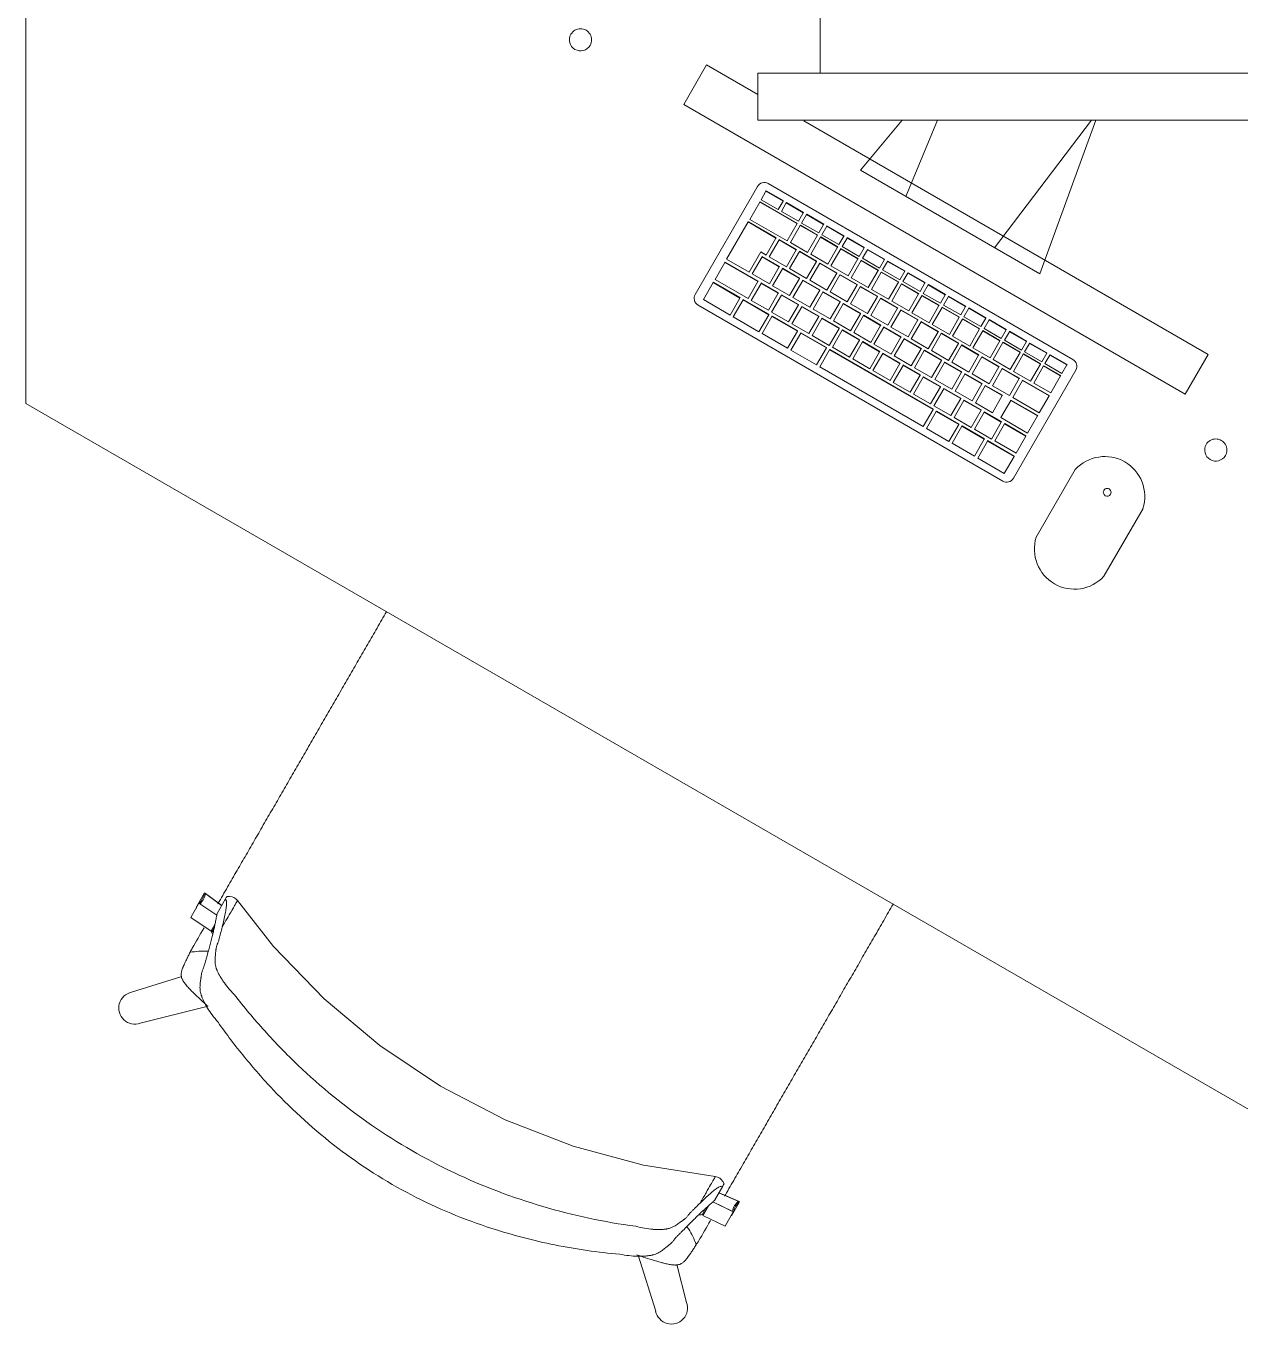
# Model space of a CAD drawing. Header units: millimetres. Extents: x 79795 to 317870, y -36033 to 97293.
# Drawn here: x 204000 to 204985, y 18010 to 19063 of the extents above; entities that cross this region are included whole.
import ezdxf

# ---------------------------------------------------------------- set-up
doc = ezdxf.new("R2010")
doc.units = ezdxf.units.MM
doc.header["$MEASUREMENT"] = 0
for name, color, linetype, lineweight in [('A-GENM', 8, 'CONTINUOUS', 9), ('E-ELEC-EQPM', 8, 'CONTINUOUS', 9), ('I-FURN', 8, 'CONTINUOUS', 9)]:
    doc.layers.add(name, color=color, linetype=linetype, lineweight=lineweight)

msp = doc.modelspace()

# ---------------------------------------------------------------- linework, layer by layer
at = {"layer": 'A-GENM'}
for p, q in [((204602.5, 18935.6), (204849.8, 18792.8)), ((204543.3, 18845.7), (204593.8, 18933.3)), ((204600.7, 18929.4), (204596.7, 18922.5)), ((204600.7, 18929.4), (204600.8, 18929.7)), ((204614.6, 18921.4), (204600.7, 18929.4)), ((204600.8, 18929.7), (204614.7, 18921.7)), ((204595.6, 18920.6), (204587.5, 18906.5)), ((204595.6, 18920.6), (204595.7, 18920.8)), ((204625.9, 18903.1), (204595.6, 18920.6)), ((204595.7, 18920.8), (204626, 18903.3)), ((204596.7, 18922.5), (204610.6, 18914.5)), ((204610.6, 18914.5), (204614.6, 18921.4)), ((204617.2, 18919.9), (204613.2, 18913)), ((204614.6, 18921.4), (204614.7, 18921.7)), ((204617.2, 18919.9), (204617.3, 18920.2)), ((204631, 18911.9), (204617.2, 18919.9)), ((204617.3, 18920.2), (204631.2, 18912.2)), ((204586.3, 18904.4), (204568.8, 18874.2)), ((204586.3, 18904.4), (204586.4, 18904.6)), ((204608.8, 18891.4), (204586.3, 18904.4)), ((204586.4, 18904.6), (204608.9, 18891.6)), ((204587.5, 18906.5), (204617.8, 18889)), ((204613.2, 18913), (204627, 18905)), ((204617.8, 18889), (204625.9, 18903.1)), ((204625.9, 18903.1), (204626, 18903.3)), ((204627, 18905), (204631, 18911.9)), ((204633.6, 18910.4), (204629.6, 18903.5)), ((204629.6, 18903.5), (204643.5, 18895.5)), ((204631, 18911.9), (204631.2, 18912.2)), ((204633.6, 18910.4), (204633.8, 18910.7)), ((204647.5, 18902.4), (204633.6, 18910.4)), ((204633.8, 18910.7), (204647.6, 18902.7)), ((204628.5, 18901.6), (204620.5, 18887.7)), ((204628.5, 18901.6), (204628.6, 18901.8)), ((204642.4, 18893.6), (204628.5, 18901.6)), ((204628.6, 18901.8), (204642.5, 18893.8)), ((204634.4, 18879.7), (204642.4, 18893.6)), ((204642.4, 18893.6), (204642.5, 18893.8)), ((204643.5, 18895.5), (204647.5, 18902.4)), ((204650.1, 18900.9), (204646.1, 18894)), ((204646.1, 18894), (204659.9, 18886)), ((204647.5, 18902.4), (204647.6, 18902.7)), ((204650.1, 18900.9), (204650.2, 18901.2)), ((204663.9, 18892.9), (204650.1, 18900.9)), ((204650.2, 18901.2), (204664.1, 18893.2)), ((204659.9, 18886), (204663.9, 18892.9)), ((204663.9, 18892.9), (204664.1, 18893.2)), ((204600.8, 18877.6), (204608.8, 18891.4)), ((204611.4, 18889.9), (204603.4, 18876.1)), ((204608.8, 18891.4), (204608.9, 18891.6)), ((204611.4, 18889.9), (204611.5, 18890.1)), ((204625.2, 18881.9), (204611.4, 18889.9)), ((204611.5, 18890.1), (204625.4, 18882.1)), ((204620.5, 18887.7), (204634.4, 18879.7)), ((204625.2, 18881.9), (204625.4, 18882.1)), ((204645, 18892.1), (204637, 18878.2)), ((204645, 18892.1), (204645.1, 18892.3)), ((204658.8, 18884.1), (204645, 18892.1)), ((204645.1, 18892.3), (204658.9, 18884.3)), ((204650.8, 18870.2), (204658.8, 18884.1)), ((204661.4, 18882.6), (204653.4, 18868.7)), ((204658.8, 18884.1), (204658.9, 18884.3)), ((204661.4, 18882.6), (204661.5, 18882.8)), ((204675.3, 18874.6), (204661.4, 18882.6)), ((204661.5, 18882.8), (204675.4, 18874.8)), ((204666.5, 18891.4), (204662.5, 18884.5)), ((204662.5, 18884.5), (204676.4, 18876.5)), ((204666.5, 18891.4), (204666.7, 18891.7)), ((204680.4, 18883.4), (204666.5, 18891.4)), ((204666.7, 18891.7), (204680.5, 18883.7)), ((204676.4, 18876.5), (204680.4, 18883.4)), ((204680.4, 18883.4), (204680.5, 18883.7)), ((204683, 18881.9), (204683.1, 18882.2)), ((204683.1, 18882.2), (204697, 18874.2)), ((204567.3, 18871.6), (204559.4, 18857.8)), ((204567.3, 18871.6), (204567.5, 18871.9)), ((204594.2, 18856.1), (204567.3, 18871.6)), ((204567.5, 18871.9), (204594.3, 18856.4)), ((204568.8, 18874.2), (204587, 18863.7)), ((204587, 18863.7), (204596.5, 18880.1)), ((204597.6, 18876), (204589.6, 18862.2)), ((204596.5, 18880.1), (204600.8, 18877.6)), ((204597.6, 18876), (204597.7, 18876.3)), ((204611.4, 18868), (204597.6, 18876)), ((204597.7, 18876.3), (204611.6, 18868.3)), ((204603.4, 18876.1), (204617.3, 18868.1)), ((204617.3, 18868.1), (204625.2, 18881.9)), ((204627.8, 18880.4), (204619.9, 18866.6)), ((204627.8, 18880.4), (204628, 18880.6)), ((204641.7, 18872.4), (204627.8, 18880.4)), ((204628, 18880.6), (204641.8, 18872.6)), ((204633.7, 18858.6), (204641.7, 18872.4)), ((204637, 18878.2), (204650.8, 18870.2)), ((204641.7, 18872.4), (204641.8, 18872.6)), ((204667.3, 18860.7), (204675.3, 18874.6)), ((204677.9, 18873.1), (204669.9, 18859.2)), ((204675.3, 18874.6), (204675.4, 18874.8)), ((204677.9, 18873.1), (204678, 18873.3)), ((204691.7, 18865.1), (204677.9, 18873.1)), ((204678, 18873.3), (204691.9, 18865.3)), ((204683, 18881.9), (204679, 18875)), ((204679, 18875), (204692.8, 18867)), ((204696.8, 18873.9), (204683, 18881.9)), ((204692.8, 18867), (204696.8, 18873.9)), ((204699.4, 18872.4), (204695.4, 18865.5)), ((204696.8, 18873.9), (204697, 18874.2)), ((204699.4, 18872.4), (204699.6, 18872.7)), ((204713.3, 18864.4), (204699.4, 18872.4)), ((204699.6, 18872.7), (204713.4, 18864.7)), ((204589.6, 18862.2), (204603.5, 18854.2)), ((204603.5, 18854.2), (204611.4, 18868)), ((204614, 18866.5), (204606.1, 18852.7)), ((204611.4, 18868), (204611.6, 18868.3)), ((204614, 18866.5), (204614.2, 18866.8)), ((204627.9, 18858.5), (204614, 18866.5)), ((204614.2, 18866.8), (204628, 18858.8)), ((204619.9, 18866.6), (204633.7, 18858.6)), ((204644.3, 18870.9), (204636.3, 18857.1)), ((204644.3, 18870.9), (204644.4, 18871.1)), ((204658.1, 18862.9), (204644.3, 18870.9)), ((204644.4, 18871.1), (204658.3, 18863.1)), ((204650.2, 18849.1), (204658.1, 18862.9)), ((204660.7, 18861.4), (204652.8, 18847.6)), ((204653.4, 18868.7), (204667.3, 18860.7)), ((204658.1, 18862.9), (204658.3, 18863.1)), ((204660.7, 18861.4), (204660.9, 18861.6)), ((204674.6, 18853.4), (204660.7, 18861.4)), ((204660.9, 18861.6), (204674.7, 18853.6)), ((204683.7, 18851.2), (204691.7, 18865.1)), ((204694.3, 18863.6), (204686.3, 18849.7)), ((204691.7, 18865.1), (204691.9, 18865.3)), ((204694.3, 18863.6), (204694.5, 18863.8)), ((204708.2, 18855.6), (204694.3, 18863.6)), ((204694.5, 18863.8), (204708.3, 18855.8)), ((204695.4, 18865.5), (204709.3, 18857.5)), ((204709.3, 18857.5), (204713.3, 18864.4)), ((204715.9, 18862.9), (204711.9, 18856)), ((204713.3, 18864.4), (204713.4, 18864.7)), ((204715.9, 18862.9), (204716, 18863.2)), ((204729.7, 18854.9), (204715.9, 18862.9)), ((204716, 18863.2), (204729.9, 18855.2)), ((204557.9, 18855.2), (204549.9, 18841.4)), ((204557.9, 18855.2), (204558, 18855.5)), ((204579.5, 18842.7), (204557.9, 18855.2)), ((204558, 18855.5), (204579.7, 18843)), ((204559.4, 18857.8), (204586.2, 18842.3)), ((204586.2, 18842.3), (204594.2, 18856.1)), ((204596.8, 18854.6), (204588.8, 18840.8)), ((204594.2, 18856.1), (204594.3, 18856.4)), ((204596.8, 18854.6), (204596.9, 18854.9)), ((204610.6, 18846.6), (204596.8, 18854.6)), ((204596.9, 18854.9), (204610.8, 18846.9)), ((204606.1, 18852.7), (204619.9, 18844.7)), ((204619.9, 18844.7), (204627.9, 18858.5)), ((204630.5, 18857), (204622.5, 18843.2)), ((204627.9, 18858.5), (204628, 18858.8)), ((204630.5, 18857), (204630.6, 18857.3)), ((204644.3, 18849), (204630.5, 18857)), ((204630.6, 18857.3), (204644.5, 18849.3)), ((204636.3, 18857.1), (204650.2, 18849.1)), ((204666.6, 18839.6), (204674.6, 18853.4)), ((204677.2, 18851.9), (204669.2, 18838.1)), ((204669.9, 18859.2), (204683.7, 18851.2)), ((204674.6, 18853.4), (204674.7, 18853.6)), ((204677.2, 18851.9), (204677.3, 18852.1)), ((204691.1, 18843.9), (204677.2, 18851.9)), ((204677.3, 18852.1), (204691.2, 18844.1)), ((204700.2, 18841.7), (204708.2, 18855.6)), ((204710.8, 18854.1), (204702.8, 18840.2)), ((204708.2, 18855.6), (204708.3, 18855.8)), ((204710.8, 18854.1), (204710.9, 18854.3)), ((204724.6, 18846.1), (204710.8, 18854.1)), ((204710.9, 18854.3), (204724.8, 18846.3)), ((204711.9, 18856), (204725.8, 18848)), ((204725.8, 18848), (204729.7, 18854.9)), ((204732.3, 18853.4), (204728.4, 18846.5)), ((204729.7, 18854.9), (204729.9, 18855.2)), ((204732.3, 18853.4), (204732.5, 18853.7)), ((204746.2, 18845.4), (204732.3, 18853.4)), ((204732.5, 18853.7), (204746.3, 18845.7)), ((204549.9, 18841.4), (204571.6, 18828.9)), ((204571.6, 18828.9), (204579.5, 18842.7)), ((204582.1, 18841.2), (204574.2, 18827.4)), ((204579.5, 18842.7), (204579.7, 18843)), ((204582.1, 18841.2), (204582.3, 18841.5)), ((204602.9, 18829.2), (204582.1, 18841.2)), ((204582.3, 18841.5), (204603, 18829.5)), ((204588.8, 18840.8), (204602.7, 18832.8)), ((204602.7, 18832.8), (204610.6, 18846.6)), ((204613.2, 18845.1), (204605.3, 18831.3)), ((204610.6, 18846.6), (204610.8, 18846.9)), ((204613.2, 18845.1), (204613.4, 18845.4)), ((204627.1, 18837.1), (204613.2, 18845.1)), ((204613.4, 18845.4), (204627.2, 18837.4)), ((204622.5, 18843.2), (204636.4, 18835.2)), ((204636.4, 18835.2), (204644.3, 18849)), ((204646.9, 18847.5), (204639, 18833.7)), ((204644.3, 18849), (204644.5, 18849.3)), ((204646.9, 18847.5), (204647.1, 18847.8)), ((204660.8, 18839.5), (204646.9, 18847.5)), ((204647.1, 18847.8), (204660.9, 18839.8)), ((204652.8, 18847.6), (204666.6, 18839.6)), ((204683.1, 18830.1), (204691.1, 18843.9)), ((204693.6, 18842.4), (204685.7, 18828.6)), ((204686.3, 18849.7), (204700.2, 18841.7)), ((204691.1, 18843.9), (204691.2, 18844.1)), ((204693.6, 18842.4), (204693.8, 18842.6)), ((204707.5, 18834.4), (204693.6, 18842.4)), ((204693.8, 18842.6), (204707.6, 18834.6)), ((204702.8, 18840.2), (204716.6, 18832.2)), ((204716.6, 18832.2), (204724.6, 18846.1)), ((204727.2, 18844.6), (204719.2, 18830.7)), ((204724.6, 18846.1), (204724.8, 18846.3)), ((204727.2, 18844.6), (204727.4, 18844.8)), ((204741.1, 18836.6), (204727.2, 18844.6)), ((204727.4, 18844.8), (204741.2, 18836.8)), ((204728.4, 18846.5), (204742.2, 18838.5)), ((204742.2, 18838.5), (204746.2, 18845.4)), ((204748.8, 18843.9), (204744.8, 18837)), ((204746.2, 18845.4), (204746.3, 18845.7)), ((204748.8, 18843.9), (204748.9, 18844.2)), ((204762.7, 18835.9), (204748.8, 18843.9)), ((204748.9, 18844.2), (204762.8, 18836.2)), ((204792.9, 18694.2), (204545.6, 18837)), ((204602.9, 18829.2), (204603, 18829.5)), ((204605.3, 18831.3), (204619.1, 18823.3)), ((204619.1, 18823.3), (204627.1, 18837.1)), ((204629.7, 18835.6), (204621.7, 18821.8)), ((204627.1, 18837.1), (204627.2, 18837.4)), ((204629.7, 18835.6), (204629.8, 18835.9)), ((204643.5, 18827.6), (204629.7, 18835.6)), ((204629.8, 18835.9), (204643.7, 18827.9)), ((204639, 18833.7), (204652.8, 18825.7)), ((204652.8, 18825.7), (204660.8, 18839.5)), ((204663.4, 18838), (204655.4, 18824.2)), ((204660.8, 18839.5), (204660.9, 18839.8)), ((204663.4, 18838), (204663.5, 18838.3)), ((204677.3, 18830), (204663.4, 18838)), ((204663.5, 18838.3), (204677.4, 18830.3)), ((204669.2, 18838.1), (204683.1, 18830.1)), ((204669.3, 18816.2), (204677.3, 18830)), ((204677.3, 18830), (204677.4, 18830.3)), ((204699.5, 18820.6), (204707.5, 18834.4)), ((204710.1, 18832.9), (204702.1, 18819.1)), ((204707.5, 18834.4), (204707.6, 18834.6)), ((204710.1, 18832.9), (204710.2, 18833.1)), ((204724, 18824.9), (204710.1, 18832.9)), ((204710.2, 18833.1), (204724.1, 18825.1)), ((204719.2, 18830.7), (204733.1, 18822.7)), ((204733.1, 18822.7), (204741.1, 18836.6)), ((204743.7, 18835.1), (204735.7, 18821.2)), ((204741.1, 18836.6), (204741.2, 18836.8)), ((204743.7, 18835.1), (204743.8, 18835.3)), ((204757.5, 18827.1), (204743.7, 18835.1)), ((204743.8, 18835.3), (204757.7, 18827.3)), ((204744.8, 18837), (204758.7, 18829)), ((204758.7, 18829), (204762.7, 18835.9)), ((204765.3, 18834.4), (204761.3, 18827.5)), ((204762.7, 18835.9), (204762.8, 18836.2)), ((204765.3, 18834.4), (204765.4, 18834.7)), ((204779.1, 18826.4), (204765.3, 18834.4)), ((204765.4, 18834.7), (204779.2, 18826.7)), ((204574.2, 18827.4), (204594.9, 18815.4)), ((204594.9, 18815.4), (204602.9, 18829.2)), ((204605.5, 18827.7), (204597.5, 18813.9)), ((204605.5, 18827.7), (204605.6, 18828)), ((204626.3, 18815.7), (204605.5, 18827.7)), ((204605.6, 18828), (204626.4, 18816)), ((204621.7, 18821.8), (204635.6, 18813.8)), ((204635.6, 18813.8), (204643.5, 18827.6)), ((204646.1, 18826.1), (204638.2, 18812.3)), ((204643.5, 18827.6), (204643.7, 18827.9)), ((204646.1, 18826.1), (204646.3, 18826.4)), ((204660, 18818.1), (204646.1, 18826.1)), ((204646.3, 18826.4), (204660.1, 18818.4)), ((204655.4, 18824.2), (204669.3, 18816.2)), ((204679.9, 18828.5), (204671.9, 18814.7)), ((204679.9, 18828.5), (204680, 18828.8)), ((204693.7, 18820.5), (204679.9, 18828.5)), ((204680, 18828.8), (204693.9, 18820.8)), ((204685.7, 18828.6), (204699.5, 18820.6)), ((204685.7, 18806.7), (204693.7, 18820.5)), ((204696.3, 18819), (204688.3, 18805.2)), ((204693.7, 18820.5), (204693.9, 18820.8)), ((204696.3, 18819), (204696.4, 18819.3)), ((204710.2, 18811), (204696.3, 18819)), ((204696.4, 18819.3), (204710.3, 18811.3)), ((204702.1, 18819.1), (204716, 18811.1)), ((204716, 18811.1), (204724, 18824.9)), ((204726.6, 18823.4), (204718.6, 18809.6)), ((204724, 18824.9), (204724.1, 18825.1)), ((204726.6, 18823.4), (204726.7, 18823.6)), ((204740.4, 18815.4), (204726.6, 18823.4)), ((204726.7, 18823.6), (204740.6, 18815.6)), ((204735.7, 18821.2), (204749.6, 18813.2)), ((204749.6, 18813.2), (204757.5, 18827.1)), ((204760.1, 18825.6), (204752.2, 18811.7)), ((204757.5, 18827.1), (204757.7, 18827.3)), ((204760.1, 18825.6), (204760.3, 18825.8)), ((204774, 18817.6), (204760.1, 18825.6)), ((204760.3, 18825.8), (204774.1, 18817.8)), ((204761.3, 18827.5), (204775.1, 18819.5)), ((204775.1, 18819.5), (204779.1, 18826.4)), ((204781.7, 18824.9), (204777.7, 18818)), ((204779.1, 18826.4), (204779.2, 18826.7)), ((204781.7, 18824.9), (204781.8, 18825.2)), ((204795.6, 18816.9), (204781.7, 18824.9)), ((204781.8, 18825.2), (204795.7, 18817.2)), ((204597.5, 18813.9), (204618.3, 18801.9)), ((204618.3, 18801.9), (204626.3, 18815.7)), ((204628.9, 18814.2), (204620.9, 18800.4)), ((204626.3, 18815.7), (204626.4, 18816)), ((204628.9, 18814.2), (204629, 18814.5)), ((204649.7, 18802.2), (204628.9, 18814.2)), ((204629, 18814.5), (204649.8, 18802.5)), ((204638.2, 18812.3), (204652, 18804.3)), ((204652, 18804.3), (204660, 18818.1)), ((204662.6, 18816.6), (204654.6, 18802.8)), ((204660, 18818.1), (204660.1, 18818.4)), ((204662.6, 18816.6), (204662.7, 18816.9)), ((204676.5, 18808.6), (204662.6, 18816.6)), ((204662.7, 18816.9), (204676.6, 18808.9)), ((204668.5, 18794.8), (204676.5, 18808.6)), ((204671.9, 18814.7), (204685.7, 18806.7)), ((204676.5, 18808.6), (204676.6, 18808.9)), ((204702.2, 18797.2), (204710.2, 18811)), ((204712.8, 18809.5), (204704.8, 18795.7)), ((204710.2, 18811), (204710.3, 18811.3)), ((204712.8, 18809.5), (204712.9, 18809.8)), ((204726.6, 18801.5), (204712.8, 18809.5)), ((204712.9, 18809.8), (204726.8, 18801.8)), ((204718.6, 18809.6), (204732.4, 18801.6)), ((204732.4, 18801.6), (204740.4, 18815.4)), ((204743, 18813.9), (204735, 18800.1)), ((204740.4, 18815.4), (204740.6, 18815.6)), ((204743, 18813.9), (204743.2, 18814.1)), ((204756.9, 18805.9), (204743, 18813.9)), ((204743.2, 18814.1), (204757, 18806.1)), ((204752.2, 18811.7), (204766, 18803.7)), ((204766, 18803.7), (204774, 18817.6)), ((204776.6, 18816.1), (204768.6, 18802.2)), ((204774, 18817.6), (204774.1, 18817.8)), ((204776.6, 18816.1), (204776.7, 18816.3)), ((204790.4, 18808.1), (204776.6, 18816.1)), ((204776.7, 18816.3), (204790.6, 18808.3)), ((204777.7, 18818), (204791.6, 18810)), ((204790.4, 18808.1), (204790.6, 18808.3)), ((204791.6, 18810), (204795.6, 18816.9)), ((204798.2, 18815.4), (204794.2, 18808.5)), ((204794.2, 18808.5), (204808, 18800.5)), ((204795.6, 18816.9), (204795.7, 18817.2)), ((204798.2, 18815.4), (204798.3, 18815.7)), ((204812, 18807.4), (204798.2, 18815.4)), ((204798.3, 18815.7), (204812.2, 18807.7)), ((204620.9, 18800.4), (204641.7, 18788.4)), ((204641.7, 18788.4), (204649.7, 18802.2)), ((204652.3, 18800.7), (204644.3, 18786.9)), ((204649.7, 18802.2), (204649.8, 18802.5)), ((204652.3, 18800.7), (204652.4, 18801)), ((204736.3, 18752.2), (204652.3, 18800.7)), ((204652.4, 18801), (204736.4, 18752.5)), ((204654.6, 18802.8), (204668.5, 18794.8)), ((204679.1, 18807.1), (204671.1, 18793.3)), ((204679.1, 18807.1), (204679.2, 18807.4)), ((204692.9, 18799.1), (204679.1, 18807.1)), ((204679.2, 18807.4), (204693, 18799.4)), ((204684.9, 18785.3), (204692.9, 18799.1)), ((204688.3, 18805.2), (204702.2, 18797.2)), ((204692.9, 18799.1), (204693, 18799.4)), ((204695.5, 18797.6), (204695.6, 18797.9)), ((204695.6, 18797.9), (204709.5, 18789.9)), ((204718.6, 18787.7), (204726.6, 18801.5)), ((204729.2, 18800), (204721.2, 18786.2)), ((204726.6, 18801.5), (204726.8, 18801.8)), ((204729.2, 18800), (204729.4, 18800.3)), ((204743.1, 18792), (204729.2, 18800)), ((204729.4, 18800.3), (204743.2, 18792.3)), ((204735, 18800.1), (204748.9, 18792.1)), ((204748.9, 18792.1), (204756.9, 18805.9)), ((204759.5, 18804.4), (204751.5, 18790.6)), ((204756.9, 18805.9), (204757, 18806.1)), ((204759.5, 18804.4), (204759.6, 18804.6)), ((204773.3, 18796.4), (204759.5, 18804.4)), ((204759.6, 18804.6), (204773.5, 18796.6)), ((204768.6, 18802.2), (204782.5, 18794.2)), ((204782.5, 18794.2), (204790.4, 18808.1)), ((204793, 18806.6), (204785.1, 18792.7)), ((204793, 18806.6), (204793.2, 18806.8)), ((204806.9, 18798.6), (204793, 18806.6)), ((204793.2, 18806.8), (204807, 18798.8)), ((204798.9, 18784.7), (204806.9, 18798.6)), ((204806.9, 18798.6), (204807, 18798.8)), ((204808, 18800.5), (204812, 18807.4)), ((204814.6, 18805.9), (204810.6, 18799)), ((204810.6, 18799), (204824.5, 18791)), ((204812, 18807.4), (204812.2, 18807.7)), ((204814.6, 18805.9), (204814.8, 18806.2)), ((204828.5, 18797.9), (204814.6, 18805.9)), ((204814.8, 18806.2), (204828.6, 18798.2)), ((204824.5, 18791), (204828.5, 18797.9)), ((204828.5, 18797.9), (204828.6, 18798.2)), ((204671.1, 18793.3), (204684.9, 18785.3)), ((204695.5, 18797.6), (204687.5, 18783.8)), ((204709.4, 18789.6), (204695.5, 18797.6)), ((204701.4, 18775.8), (204709.4, 18789.6)), ((204712, 18788.1), (204704, 18774.3)), ((204704.8, 18795.7), (204718.6, 18787.7)), ((204709.4, 18789.6), (204709.5, 18789.9)), ((204712, 18788.1), (204712.1, 18788.4)), ((204725.8, 18780.1), (204712, 18788.1)), ((204712.1, 18788.4), (204726, 18780.4)), ((204735.1, 18778.2), (204743.1, 18792)), ((204745.7, 18790.5), (204737.7, 18776.7)), ((204743.1, 18792), (204743.2, 18792.3)), ((204745.7, 18790.5), (204745.8, 18790.8)), ((204759.5, 18782.5), (204745.7, 18790.5)), ((204745.8, 18790.8), (204759.7, 18782.8)), ((204751.5, 18790.6), (204765.3, 18782.6)), ((204765.3, 18782.6), (204773.3, 18796.4)), ((204775.9, 18794.9), (204767.9, 18781.1)), ((204773.3, 18796.4), (204773.5, 18796.6)), ((204775.9, 18794.9), (204776.1, 18795.1)), ((204789.8, 18786.9), (204775.9, 18794.9)), ((204776.1, 18795.1), (204789.9, 18787.1)), ((204785.1, 18792.7), (204798.9, 18784.7)), ((204809.5, 18797.1), (204801.5, 18783.2)), ((204809.5, 18797.1), (204809.6, 18797.3)), ((204823.4, 18789.1), (204809.5, 18797.1)), ((204809.6, 18797.3), (204823.5, 18789.3)), ((204815.4, 18775.2), (204823.4, 18789.1)), ((204826, 18787.6), (204818, 18773.7)), ((204823.4, 18789.1), (204823.5, 18789.3)), ((204826, 18787.6), (204826.1, 18787.8)), ((204839.8, 18779.6), (204826, 18787.6)), ((204826.1, 18787.8), (204839.9, 18779.8)), ((204831.1, 18796.4), (204827.1, 18789.5)), ((204827.1, 18789.5), (204840.9, 18781.5)), ((204831.1, 18796.4), (204831.2, 18796.7)), ((204844.9, 18788.4), (204831.1, 18796.4)), ((204831.2, 18796.7), (204845.1, 18788.7)), ((204840.9, 18781.5), (204844.9, 18788.4)), ((204844.9, 18788.4), (204845.1, 18788.7)), ((204644.3, 18786.9), (204728.3, 18738.4)), ((204687.5, 18783.8), (204701.4, 18775.8)), ((204717.8, 18766.3), (204725.8, 18780.1)), ((204728.4, 18778.6), (204720.4, 18764.8)), ((204721.2, 18786.2), (204735.1, 18778.2)), ((204725.8, 18780.1), (204726, 18780.4)), ((204728.4, 18778.6), (204728.6, 18778.9)), ((204742.3, 18770.6), (204728.4, 18778.6)), ((204728.6, 18778.9), (204742.4, 18770.9)), ((204737.7, 18776.7), (204751.5, 18768.7)), ((204751.5, 18768.7), (204759.5, 18782.5)), ((204762.1, 18781), (204754.1, 18767.2)), ((204759.5, 18782.5), (204759.7, 18782.8)), ((204762.1, 18781), (204762.3, 18781.3)), ((204776, 18773), (204762.1, 18781)), ((204762.3, 18781.3), (204776.1, 18773.3)), ((204767.9, 18781.1), (204781.8, 18773.1)), ((204781.8, 18773.1), (204789.8, 18786.9)), ((204792.4, 18785.4), (204784.4, 18771.6)), ((204789.8, 18786.9), (204789.9, 18787.1)), ((204792.4, 18785.4), (204792.5, 18785.6)), ((204806.2, 18777.4), (204792.4, 18785.4)), ((204792.5, 18785.6), (204806.4, 18777.6)), ((204798.3, 18763.6), (204806.2, 18777.4)), ((204852.1, 18784.2), (204801.5, 18696.6)), ((204801.5, 18783.2), (204815.4, 18775.2)), ((204806.2, 18777.4), (204806.4, 18777.6)), ((204831.8, 18765.7), (204839.8, 18779.6)), ((204839.8, 18779.6), (204839.9, 18779.8)), ((204704, 18774.3), (204717.8, 18766.3)), ((204734.3, 18756.8), (204742.3, 18770.6)), ((204744.9, 18769.1), (204736.9, 18755.3)), ((204742.3, 18770.6), (204742.4, 18770.9)), ((204744.9, 18769.1), (204745, 18769.4)), ((204758.7, 18761.1), (204744.9, 18769.1)), ((204745, 18769.4), (204758.9, 18761.4)), ((204754.1, 18767.2), (204768, 18759.2)), ((204768, 18759.2), (204776, 18773)), ((204778.6, 18771.5), (204770.6, 18757.7)), ((204776, 18773), (204776.1, 18773.3)), ((204778.6, 18771.5), (204778.7, 18771.8)), ((204792.4, 18763.5), (204778.6, 18771.5)), ((204778.7, 18771.8), (204792.6, 18763.8)), ((204784.4, 18771.6), (204798.3, 18763.6)), ((204808.8, 18775.9), (204800.9, 18762.1)), ((204808.8, 18775.9), (204809, 18776.1)), ((204830.5, 18763.4), (204808.8, 18775.9)), ((204809, 18776.1), (204830.6, 18763.6)), ((204818, 18773.7), (204831.8, 18765.7)), ((204720.4, 18764.8), (204734.3, 18756.8)), ((204750.7, 18747.3), (204758.7, 18761.1)), ((204761.3, 18759.6), (204753.3, 18745.8)), ((204758.7, 18761.1), (204758.9, 18761.4)), ((204761.3, 18759.6), (204761.5, 18759.9)), ((204775.2, 18751.6), (204761.3, 18759.6)), ((204761.5, 18759.9), (204775.3, 18751.9)), ((204770.6, 18757.7), (204784.5, 18749.7)), ((204784.5, 18749.7), (204792.4, 18763.5)), ((204799.4, 18759.5), (204791.4, 18745.7)), ((204792.4, 18763.5), (204792.6, 18763.8)), ((204799.4, 18759.5), (204799.5, 18759.8)), ((204821, 18747), (204799.4, 18759.5)), ((204799.5, 18759.8), (204821.2, 18747.3)), ((204800.9, 18762.1), (204822.5, 18749.6)), ((204822.5, 18749.6), (204830.5, 18763.4)), ((204830.5, 18763.4), (204830.6, 18763.6)), ((204728.3, 18738.4), (204736.3, 18752.2)), ((204738.9, 18750.7), (204730.9, 18736.9)), ((204736.3, 18752.2), (204736.4, 18752.5)), ((204736.9, 18755.3), (204750.7, 18747.3)), ((204738.9, 18750.7), (204739, 18751)), ((204757.1, 18740.2), (204738.9, 18750.7)), ((204739, 18751), (204757.2, 18740.5)), ((204753.3, 18745.8), (204767.2, 18737.8)), ((204767.2, 18737.8), (204775.2, 18751.6)), ((204777.8, 18750.1), (204769.8, 18736.3)), ((204775.2, 18751.6), (204775.3, 18751.9)), ((204777.8, 18750.1), (204777.9, 18750.4)), ((204791.6, 18742.1), (204777.8, 18750.1)), ((204777.9, 18750.4), (204791.8, 18742.4)), ((204791.4, 18745.7), (204813, 18733.2)), ((204813, 18733.2), (204821, 18747)), ((204821, 18747), (204821.2, 18747.3)), ((204730.9, 18736.9), (204749.1, 18726.4)), ((204749.1, 18726.4), (204757.1, 18740.2)), ((204759.7, 18738.7), (204751.7, 18724.9)), ((204757.1, 18740.2), (204757.2, 18740.5)), ((204759.7, 18738.7), (204759.8, 18739)), ((204777.8, 18728.2), (204759.7, 18738.7)), ((204759.8, 18739), (204778, 18728.5)), ((204769.8, 18736.3), (204783.7, 18728.3)), ((204783.7, 18728.3), (204791.6, 18742.1)), ((204794.2, 18740.6), (204786.3, 18726.8)), ((204791.6, 18742.1), (204791.8, 18742.4)), ((204794.2, 18740.6), (204794.4, 18740.9)), ((204811.6, 18730.6), (204794.2, 18740.6)), ((204794.4, 18740.9), (204811.7, 18730.9)), ((204751.7, 18724.9), (204769.9, 18714.4)), ((204769.9, 18714.4), (204777.8, 18728.2)), ((204780.4, 18726.7), (204772.5, 18712.9)), ((204777.8, 18728.2), (204778, 18728.5)), ((204780.4, 18726.7), (204780.6, 18727)), ((204802.1, 18714.2), (204780.4, 18726.7)), ((204780.6, 18727), (204802.2, 18714.5)), ((204786.3, 18726.8), (204803.6, 18716.8)), ((204803.6, 18716.8), (204811.6, 18730.6)), ((204811.6, 18730.6), (204811.7, 18730.9)), ((204794.1, 18700.4), (204802.1, 18714.2)), ((204802.1, 18714.2), (204802.2, 18714.5)), ((204772.5, 18712.9), (204794.1, 18700.4)), ((204851.7, 18703.7), (204820, 18648.7)), ((204874.9, 18617), (204906.7, 18672))]:
    msp.add_line(p, q, dxfattribs=at)
for centre, radius, start, end in [((204599.3, 18930.1), 6.35, 60, 150), ((204548.8, 18842.5), 6.35, 150, 240), ((204846.6, 18787.4), 6.35, 330, 60), ((204875.6, 18681.6), 32.5, 342.6804, 137.3196), ((204796, 18699.7), 6.35, 240, 330), ((204877.6, 18685.1), 3.16, 150, 330), ((204877.6, 18685.1), 3.16, 330, 150), ((204851, 18639), 32.5, 162.6804, 317.3196)]:
    msp.add_arc(centre, radius, start, end, dxfattribs=at)
at = {"layer": 'E-ELEC-EQPM'}
for p, q in [((204644.8, 19116.9), (204644.8, 19025)), ((204644.8, 19116.9), (204644.8, 19025)), ((204644.8, 19025), (204594, 19025)), ((204594, 19025), (204594, 18986.9)), ((204594, 19025), (204594, 18986.9)), ((205394, 19025), (204594, 19025)), ((204594, 18986.9), (205394, 18986.9)), ((204594, 18986.9), (205394, 18986.9))]:
    msp.add_line(p, q, dxfattribs=at)
at = {"layer": 'I-FURN'}
for p, q in [((204000.2, 19907.2), (204000.2, 18757.2)), ((204552.5, 19031.9), (204534, 18999.8)), ((204552.5, 19031.9), (204594, 19007.9)), ((204940.9, 18764.8), (204534, 18999.8)), ((204631.4, 18986.4), (204959.5, 18796.9)), ((204711.3, 18986.9), (204677.3, 18946.4)), ((204714.1, 18925.1), (204740, 18986.9)), ((204786.1, 18883.5), (204864.8, 18986.9)), ((204823, 18862.2), (204868.4, 18986.9)), ((204677.3, 18946.4), (204823, 18862.2)), ((204959.5, 18796.9), (204940.9, 18764.8)), ((204000.2, 18757.2), (204996.2, 18182.2)), ((204145.2, 18360.2), (204138.5, 18348.7)), ((204159, 18349.9), (204145.2, 18360.2)), ((204159.1, 18349.9), (204146, 18359.7)), ((204165.3, 18357.2), (204163.2, 18357.1)), ((204167.6, 18356.8), (204165.3, 18357.2)), ((204169, 18356.3), (204167.6, 18356.8)), ((204170.6, 18355.2), (204169, 18356.3)), ((204134, 18340.1), (204140.6, 18351.7)), ((204140.6, 18351.7), (204155.1, 18342)), ((204155.3, 18343.5), (204162.2, 18355.3)), ((204171.9, 18353.9), (204170.6, 18355.2)), ((204201.2, 18316.7), (204171.9, 18353.9)), ((204150.5, 18329), (204134, 18340.1)), ((204153.5, 18334.1), (204150.5, 18329)), ((204152.8, 18331.1), (204151.3, 18328.5)), ((204242.1, 18274.1), (204201.2, 18316.7)), ((204126.8, 18292.3), (204085.9, 18279.5)), ((204287.5, 18236.2), (204242.1, 18274.1)), ((204093, 18254.4), (204148, 18268.2)), ((204336.7, 18203.3), (204287.5, 18236.2)), ((204389.1, 18176), (204336.7, 18203.3)), ((204444.2, 18154.5), (204389.1, 18176)), ((204501.3, 18139.1), (204444.2, 18154.5)), ((204559.6, 18130), (204501.3, 18139.1)), ((204559.6, 18130), (204561.5, 18129.5)), ((204561.5, 18129.5), (204563.2, 18128.7)), ((204563.2, 18128.7), (204564.4, 18127.7)), ((204564.4, 18127.7), (204565.8, 18126)), ((204565.8, 18126), (204566.8, 18124.1)), ((204558.9, 18110.5), (204565.7, 18122.3)), ((204579.3, 18109.6), (204562.5, 18116.7)), ((204578.5, 18110.1), (204562.6, 18116.9)), ((204548.8, 18099), (204551.7, 18104.2)), ((204549.6, 18098.5), (204554, 18106.2)), ((204557.7, 18109.5), (204573.4, 18101.8)), ((204557.7, 18109.4), (204574.2, 18101.3)), ((204572.7, 18098), (204579.3, 18109.6)), ((204567.5, 18089.8), (204549.6, 18098.5)), ((204574.2, 18101.3), (204567.5, 18089.8)), ((204496.9, 18066.2), (204511.2, 18020.7)), ((204536.3, 18027.8), (204528.5, 18058.6))]:
    msp.add_line(p, q, dxfattribs=at)
for centre, radius, start, end in [((204450.2, 19052.2), 9, 330, 150), ((204450.2, 19052.2), 9, 150, 330), ((204965.7, 18719.4), 9, 330, 150), ((204965.7, 18719.4), 9, 150, 330), ((204088.6, 18266.7), 13.1, 101.9662, 289.5824), ((204524, 18023.4), 13.1, 191.9896, 19.6059)]:
    msp.add_arc(centre, radius, start, end, dxfattribs=at)
for centre, start_param, end_param in [((204128.2, 18363.8), 6.026179, 6.605675), ((204129, 18363.3), 6.026179, 6.605675), ((204121.6, 18352.3), 0.238848, 0.322489), ((204590.1, 18097.2), 2.819103, 3.398599), ((204590.9, 18096.7), 2.819103, 3.398599)]:
    msp.add_ellipse(centre, major_axis=(15.1, -8.7), ratio=0.978487, start_param=start_param, end_param=end_param, dxfattribs=at)
for points, knots in [([(204156, 18351.3), (204156.3, 18351.9), (204157.9, 18354.7), (204160.9, 18359.8), (204164.8, 18366.6), (204168.6, 18373.3), (204173.7, 18382), (204179.9, 18392.7), (204186, 18403.3), (204190.9, 18411.9), (204194.7, 18418.5), (204198.5, 18425.1), (204203.6, 18433.7), (204209.8, 18444.5), (204217.2, 18457.4), (204224.8, 18470.5), (204232.4, 18483.7), (204239.9, 18496.6), (204246.1, 18507.5), (204251.2, 18516.2), (204255, 18522.8), (204258.8, 18529.4), (204263.8, 18538.1), (204270, 18548.9), (204276.3, 18559.7), (204281.3, 18568.4), (204285.1, 18575), (204288.9, 18581.6), (204291.5, 18586.1), (204292.8, 18588.4), (204292.9, 18588.5)], [-0.8977274, -0.8977274, -0.8977274, -0.8977274, -0.8928571, -0.875, -0.8571429, -0.8392857, -0.8214286, -0.7857143, -0.75, -0.7321429, -0.7142857, -0.6964286, -0.6785714, -0.6428571, -0.6071429, -0.5714286, -0.5357143, -0.5, -0.4642857, -0.4464286, -0.4285714, -0.4107143, -0.3928571, -0.3571429, -0.3214286, -0.3035714, -0.2857143, -0.2678571, -0.25, -0.2488464, -0.2488464, -0.2488464, -0.2488464]), ([(204159.4, 18332.3), (204160.9, 18334.9), (204163.6, 18339.5), (204166.8, 18345), (204169.2, 18349.2), (204170.5, 18351.4), (204171.2, 18352.7), (204171.6, 18353.3), (204171.8, 18353.7), (204171.9, 18353.9), (204171.9, 18353.9)], [0, 0, 0, 0, 0.1111111, 0.2222222, 0.3333333, 0.4444444, 0.5, 0.5555556, 0.6111111, 0.6625707, 0.6625707, 0.6625707, 0.6625707]), ([(204704, 18351.2), (204704, 18351.1), (204701.4, 18346.7), (204696.3, 18337.8), (204688.6, 18324.5), (204681, 18311.4), (204674.8, 18300.5), (204669.7, 18291.8), (204665.9, 18285.2), (204662.1, 18278.6), (204657.1, 18269.9), (204650.9, 18259.2), (204644.7, 18248.5), (204639.7, 18239.9), (204635.9, 18233.3), (204632.1, 18226.8), (204627.1, 18218.1), (204620.9, 18207.3), (204614.7, 18196.5), (204609.6, 18187.8), (204605.8, 18181.1), (204602, 18174.5), (204596.9, 18165.8), (204590.7, 18155), (204583.2, 18141.9), (204575.5, 18128.6), (204570.1, 18119.2), (204567.3, 18114.4), (204567.1, 18114)], [-0.7507659, -0.7507659, -0.7507659, -0.7507659, -0.75, -0.7142857, -0.6785714, -0.6428571, -0.6071429, -0.5892857, -0.5714286, -0.5535714, -0.5357143, -0.5, -0.4642857, -0.4464286, -0.4285714, -0.4107143, -0.3928571, -0.3571429, -0.3214286, -0.3035714, -0.2857143, -0.2678571, -0.25, -0.2142857, -0.1785714, -0.1428571, -0.1071429, -0.103964, -0.103964, -0.103964, -0.103964]), ([(204156.1, 18255.1), (204154.4, 18257.2), (204151.2, 18261.1), (204148, 18265.8), (204145.9, 18269.4), (204144.6, 18272), (204143.6, 18274.1), (204143.1, 18275.5), (204142.8, 18276.3), (204142.6, 18276.9), (204142.4, 18277.5), (204142.1, 18278.3), (204141.8, 18279.6), (204141.5, 18281.4), (204141.4, 18283.5), (204141.5, 18285.4), (204141.6, 18287.3), (204141.9, 18289.1), (204142.1, 18290.5), (204142.3, 18291.4), (204142.3, 18292), (204142.4, 18292.4), (204142.4, 18292.8), (204142.5, 18293.3), (204142.7, 18294.2), (204142.9, 18295.4), (204143.3, 18296.8), (204143.9, 18298.4), (204144.5, 18300), (204145.1, 18301.7), (204145.4, 18302.9), (204145.8, 18304.2), (204146.3, 18305.9), (204147.1, 18308.8), (204148.2, 18312.9), (204149.4, 18317.3), (204150.5, 18321.6), (204151.6, 18325.7), (204152.5, 18329.5), (204153.3, 18333), (204153.7, 18335.1), (204153.9, 18336.1)], [0, 0, 0, 0, 0.035714, 0.071429, 0.089286, 0.107143, 0.125, 0.133929, 0.138393, 0.142857, 0.147321, 0.151786, 0.160714, 0.178571, 0.196429, 0.214286, 0.232143, 0.25, 0.267857, 0.276786, 0.28125, 0.285714, 0.290179, 0.294643, 0.303571, 0.321429, 0.339286, 0.357143, 0.392857, 0.410714, 0.428571, 0.446429, 0.464286, 0.5, 0.571429, 0.642857, 0.714286, 0.785714, 0.857143, 0.928571, 1, 1, 1, 1]), ([(204150.5, 18329), (204150.7, 18328.6), (204151.1, 18327.8), (204151.5, 18326.9), (204151.7, 18326.5)], [-0.8741323, -0.8741323, -0.8741323, -0.8741323, -0.6666667, -0.4718724, -0.4718724, -0.4718724, -0.4718724]), ([(204159.4, 18332.3), (204159, 18330.7), (204158.4, 18328.3), (204157.7, 18325.5), (204157.2, 18323.9), (204156.9, 18322.7), (204156.6, 18321.6), (204156.1, 18320.1), (204155.5, 18318.8), (204155.1, 18317.3), (204154.7, 18316.2), (204154.5, 18315.1), (204154.4, 18314.3), (204154.4, 18313.8), (204154.3, 18313.4), (204154.3, 18313), (204154.2, 18312.5), (204154.1, 18311.5), (204154, 18310.2), (204153.8, 18308.4), (204153.6, 18306.5), (204153.6, 18304.5), (204153.8, 18302.5), (204154.1, 18300.7), (204154.5, 18299.4), (204154.8, 18298.6), (204155, 18298.1), (204155.2, 18297.5), (204155.5, 18296.7), (204156.1, 18295.3), (204157.1, 18293.4), (204158.6, 18290.9), (204160.8, 18287.5), (204164.1, 18283.2), (204167.4, 18279.6), (204169.2, 18277.7)], [0, 0, 0, 0, 0.125, 0.1875, 0.21875, 0.25, 0.28125, 0.3125, 0.375, 0.40625, 0.4375, 0.46875, 0.484375, 0.492188, 0.5, 0.507812, 0.515625, 0.53125, 0.5625, 0.59375, 0.625, 0.65625, 0.6875, 0.71875, 0.734375, 0.742188, 0.75, 0.757812, 0.765625, 0.78125, 0.8125, 0.84375, 0.875, 0.9375, 1, 1, 1, 1]), ([(204147.6, 18268.3), (204145.8, 18269.9), (204143, 18272.5), (204139.7, 18275.6), (204137.8, 18277.4), (204136.5, 18278.7), (204135.2, 18279.9), (204134.1, 18281.1), (204133, 18282.2), (204131.7, 18283.6), (204130.5, 18285), (204129.3, 18286.4), (204128.5, 18287.5), (204127.9, 18288.5), (204127.5, 18289.2), (204127.1, 18289.9), (204126.7, 18290.9), (204126.3, 18292.2), (204126.1, 18293.6), (204126.2, 18295), (204126.4, 18296.3), (204126.8, 18297.6), (204127.2, 18298.8), (204127.6, 18299.6), (204127.7, 18300.1), (204127.9, 18300.4), (204128.1, 18300.8), (204128.3, 18301.3), (204128.6, 18302.1), (204129.1, 18303.2), (204129.7, 18304.3), (204130.1, 18305.2), (204130.5, 18305.9), (204130.8, 18306.7), (204131.3, 18307.7), (204132.2, 18309.4), (204132.9, 18310.9), (204133.4, 18311.9)], [0, 0, 0, 0, 0.125, 0.1875, 0.21875, 0.25, 0.28125, 0.3125, 0.34375, 0.375, 0.40625, 0.4375, 0.46875, 0.484375, 0.5, 0.515625, 0.53125, 0.5625, 0.59375, 0.625, 0.65625, 0.6875, 0.71875, 0.734375, 0.742188, 0.75, 0.757812, 0.765625, 0.78125, 0.8125, 0.84375, 0.859375, 0.875, 0.890625, 0.90625, 0.9375, 1, 1, 1, 1]), ([(204148.6, 18312.7), (204148.2, 18312.8), (204145.5, 18312.9), (204140.6, 18312.9), (204135.8, 18312.3), (204133.4, 18311.9)], [0.93933321, 0.93933321, 0.93933321, 0.93933321, 0.94444444, 0.97222222, 1, 1, 1, 1]), ([(204169.2, 18277.7), (204177.1, 18267.5), (204193.6, 18247.8), (204229.5, 18210.8), (204279.5, 18170), (204346.6, 18131.3), (204407, 18108.4), (204456.9, 18095.8), (204482.3, 18091.3), (204495, 18089.6)], [-1, -1, -1, -1, -0.9, -0.8, -0.6, -0.4, -0.2, -0.1, 0, 0, 0, 0]), ([(204482, 18067), (204464.4, 18068.5), (204429.3, 18073.6), (204372.1, 18088.4), (204312, 18113.3), (204252.1, 18151.5), (204208.3, 18191.2), (204177.2, 18226.7), (204162.9, 18245.5), (204156.1, 18255.1)], [-1, -1, -1, -1, -0.863636, -0.727273, -0.545455, -0.363636, -0.181818, -0.090909, 0, 0, 0, 0]), ([(204559.6, 18130), (204559.6, 18130), (204559.6, 18129.9), (204559.3, 18129.4), (204558.9, 18128.6), (204557.9, 18126.9), (204555.9, 18123.5), (204552.3, 18117.3), (204549.1, 18111.6), (204547.2, 18108.4)], [0.3374293, 0.3374293, 0.3374293, 0.3374293, 0.3888889, 0.4444444, 0.5138889, 0.5833333, 0.7222222, 0.8611111, 1, 1, 1, 1]), ([(204553.2, 18105.5), (204551.7, 18104.2), (204549.2, 18101.9), (204545.4, 18098.3), (204542.4, 18095.3), (204539.3, 18092.2), (204536, 18088.9), (204533, 18086), (204530.6, 18083.5), (204529, 18081.9), (204527.8, 18080.7), (204526.7, 18079.3), (204525.7, 18078), (204524.5, 18076.7), (204523.5, 18075.7), (204522.6, 18074.9), (204521.9, 18074.3), (204521.5, 18073.9), (204521.2, 18073.7), (204520.8, 18073.5), (204520.4, 18073.1), (204519.6, 18072.5), (204518.5, 18071.6), (204517.1, 18070.5), (204515.6, 18069.4), (204513.9, 18068.4), (204512.1, 18067.5), (204510.4, 18066.8), (204509.1, 18066.5), (204508.3, 18066.3), (204507.7, 18066.1), (204507.1, 18066), (204506.2, 18065.9), (204504.7, 18065.7), (204502.4, 18065.4), (204499.5, 18065.3), (204495.3, 18065.3), (204489.7, 18065.7), (204484.6, 18066.5), (204482, 18067)], [0, 0, 0, 0, 0.142857, 0.214286, 0.285714, 0.357143, 0.428571, 0.5, 0.535714, 0.571429, 0.589286, 0.607143, 0.642857, 0.660714, 0.678571, 0.696429, 0.705357, 0.709821, 0.714286, 0.71875, 0.723214, 0.732143, 0.75, 0.767857, 0.785714, 0.803571, 0.821429, 0.839286, 0.848214, 0.852679, 0.857143, 0.861607, 0.866071, 0.875, 0.892857, 0.910714, 0.928571, 0.964286, 1, 1, 1, 1]), ([(204495, 18089.6), (204497.5, 18088.9), (204502.3, 18087.9), (204507.8, 18087.2), (204511.8, 18087), (204514.6, 18087), (204516.8, 18087.1), (204518.3, 18087.2), (204519.2, 18087.4), (204519.8, 18087.4), (204520.4, 18087.5), (204521.1, 18087.7), (204522.4, 18088), (204524.2, 18088.6), (204526, 18089.5), (204527.8, 18090.5), (204529.3, 18091.6), (204530.7, 18092.6), (204531.9, 18093.5), (204532.6, 18094), (204533.1, 18094.3), (204533.4, 18094.6), (204533.7, 18094.8), (204534.1, 18095.1), (204534.7, 18095.6), (204535.6, 18096.3), (204536.4, 18097.1), (204537.4, 18098.3), (204538.3, 18099.4), (204539.3, 18100.6), (204540.2, 18101.4), (204541, 18102.3), (204542.2, 18103.5), (204544.2, 18105.5), (204546, 18107.2), (204547.2, 18108.4)], [0, 0, 0, 0, 0.0625, 0.125, 0.15625, 0.1875, 0.21875, 0.234375, 0.242188, 0.25, 0.257812, 0.265625, 0.28125, 0.3125, 0.34375, 0.375, 0.40625, 0.4375, 0.46875, 0.484375, 0.492188, 0.5, 0.507812, 0.515625, 0.53125, 0.5625, 0.59375, 0.625, 0.6875, 0.71875, 0.75, 0.78125, 0.8125, 0.875, 1, 1, 1, 1]), ([(204546, 18098.8), (204546.5, 18098.8), (204547.5, 18098.9), (204548.4, 18099), (204548.8, 18099.1)], [-0.5281276, -0.5281276, -0.5281276, -0.5281276, -0.3333333, -0.1189454, -0.1189454, -0.1189454, -0.1189454]), ([(204544.1, 18074.7), (204543.3, 18077), (204541.4, 18081.4), (204538.8, 18086.2), (204537, 18088.8), (204536.5, 18089.5)], [0, 0, 0, 0, 0.02777778, 0.05555556, 0.06696683, 0.06696683, 0.06696683, 0.06696683]), ([(204544.1, 18074.7), (204543.5, 18073.8), (204542.6, 18072.4), (204541.6, 18070.8), (204541, 18069.9), (204540.5, 18069.2), (204540, 18068.5), (204539.5, 18067.7), (204538.8, 18066.7), (204538.1, 18065.7), (204537.5, 18065), (204537.2, 18064.5), (204537, 18064.2), (204536.8, 18063.9), (204536.4, 18063.5), (204535.9, 18062.8), (204535.1, 18061.9), (204534.1, 18060.9), (204533.2, 18060), (204532, 18059.3), (204530.6, 18058.7), (204529.3, 18058.4), (204528.3, 18058.3), (204527.5, 18058.2), (204526.7, 18058.2), (204525.6, 18058.3), (204524.1, 18058.5), (204522.3, 18058.7), (204520.5, 18059.1), (204518.7, 18059.5), (204517.1, 18059.9), (204515.6, 18060.3), (204513.9, 18060.8), (204512.1, 18061.3), (204509.6, 18062), (204505.3, 18063.3), (204501.6, 18064.5), (204499.4, 18065.3)], [0, 0, 0, 0, 0.0625, 0.09375, 0.109375, 0.125, 0.140625, 0.15625, 0.1875, 0.21875, 0.234375, 0.242188, 0.25, 0.257812, 0.265625, 0.28125, 0.3125, 0.34375, 0.375, 0.40625, 0.4375, 0.46875, 0.484375, 0.5, 0.515625, 0.53125, 0.5625, 0.59375, 0.625, 0.65625, 0.6875, 0.71875, 0.75, 0.78125, 0.8125, 0.875, 1, 1, 1, 1])]:
    msp.add_open_spline(points, degree=3, knots=knots, dxfattribs=at)
for points in [[(204162.8, 18356.4), (204163, 18356.7), (204163.2, 18357.1), (204163.2, 18357), (204162.8, 18356.5), (204162.4, 18355.8), (204162.2, 18355.3)], [(204162.2, 18355.3), (204162.4, 18354.9), (204162.9, 18353.8), (204163.1, 18351.2), (204162.7, 18347.7), (204162, 18343.3), (204160.9, 18338.1), (204159.9, 18334.3), (204159.4, 18332.3)], [(204153.9, 18336.1), (204154.2, 18337.4), (204154.7, 18340), (204155.1, 18342.3), (204155.3, 18343.5)], [(204135.2, 18315.3), (204138.2, 18320.6), (204141.4, 18326.1), (204144.7, 18331.7)], [(204133.4, 18311.9), (204133.7, 18312.4), (204134.3, 18313.6), (204134.9, 18314.7), (204135.2, 18315.3)], [(204565.7, 18122.3), (204566, 18122.8), (204566.4, 18123.5), (204566.7, 18124), (204566.8, 18124.1), (204566.6, 18123.7), (204566.4, 18123.4)], [(204547.2, 18108.4), (204548.7, 18109.9), (204551.5, 18112.6), (204555.4, 18116.1), (204558.8, 18119), (204561.7, 18121.1), (204564.1, 18122.2), (204565.3, 18122.3), (204565.7, 18122.3)], [(204558.9, 18110.5), (204558, 18109.7), (204556.2, 18108.2), (204554.2, 18106.4), (204553.2, 18105.5)], [(204555.7, 18094.3), (204552.4, 18088.7), (204549.3, 18083.3), (204546.2, 18078)], [(204546.2, 18078), (204545.9, 18077.4), (204545.2, 18076.3), (204544.5, 18075.3), (204544.1, 18074.7)], [(204495.9, 18066.5), (204497, 18066.1), (204498.2, 18065.7), (204499.4, 18065.3)], [(204499.4, 18065.3), (204498.2, 18065.7), (204497.1, 18066.1), (204495.9, 18066.5)]]:
    msp.add_open_spline(points, degree=3, dxfattribs=at)

doc.saveas('drawing.dxf')
